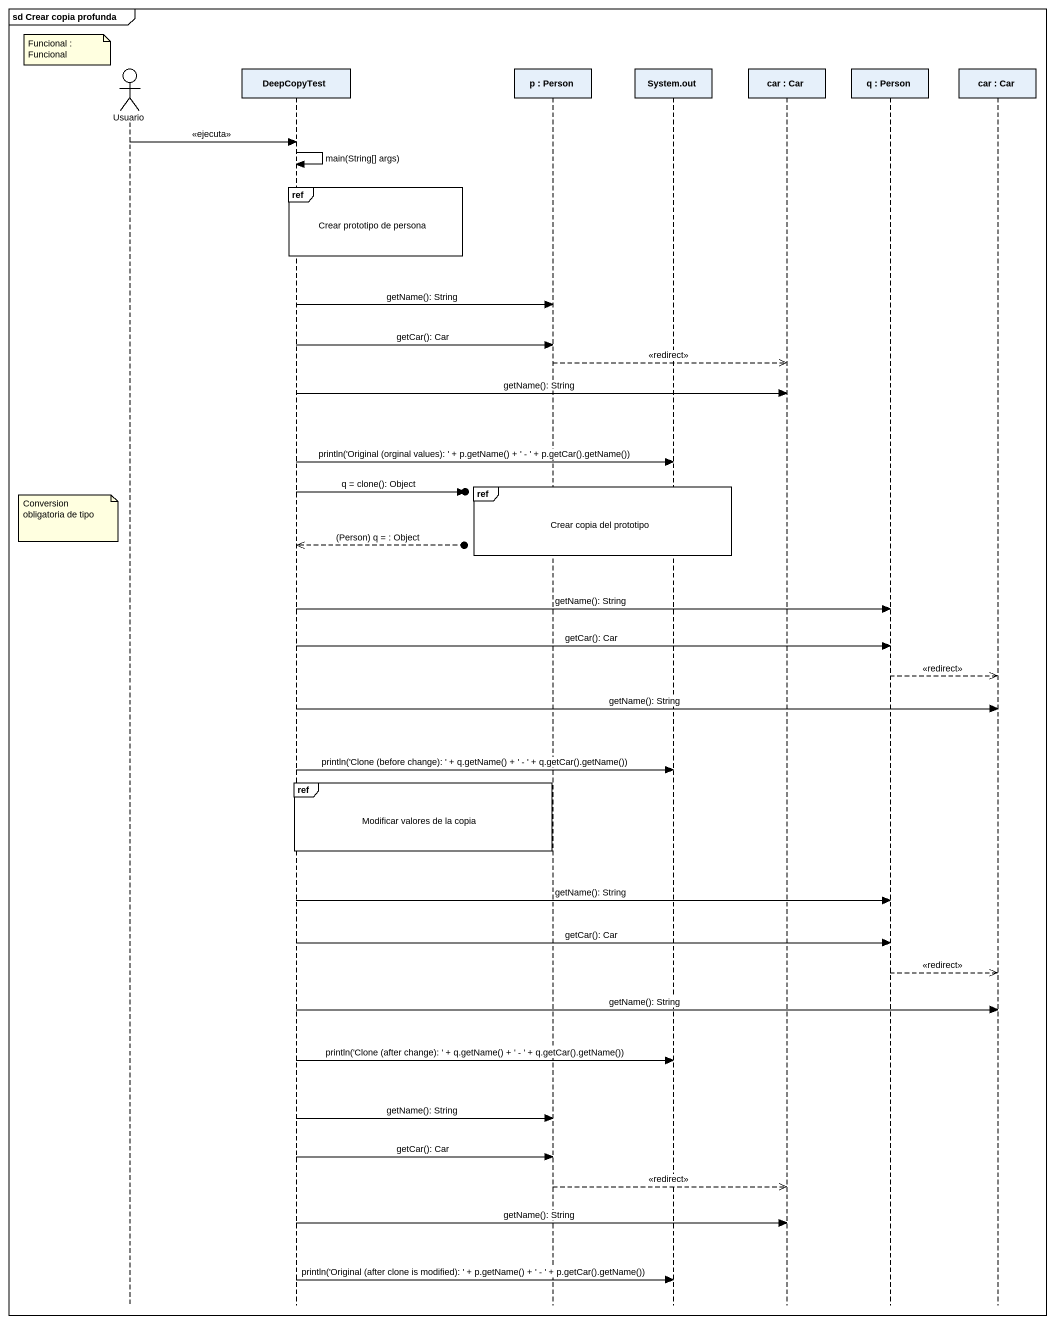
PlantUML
@startuml
mainframe sd Crear copia profunda
hide footbox
actor Usuario
participant DeepCopyTest
participant "p : Person" as p
participant "System.out" as System_out
participant "car : Car" as car
participant "q : Person" as q
participant "car : Car" as car_2

note left of Usuario : Funcional : Funcional
Usuario -> DeepCopyTest : <<ejecuta>>
DeepCopyTest -> DeepCopyTest : main(String[] args)
ref over DeepCopyTest : Crear prototipo de persona
DeepCopyTest -> p : getName(): String
DeepCopyTest -> p : getCar(): Car
p -->> car : <<redirect>>
DeepCopyTest -> car : getName(): String
DeepCopyTest -> System_out : println('Original (orginal values): ' + p.getName() + ' - ' + p.getCar().getName())
ref over p, System_out : Crear copia del prototipo
DeepCopyTest ->o] : q = clone(): Object
note left of Usuario : Conversion obligatoria de tipo
DeepCopyTest <<--o] : (Person) q = : Object
DeepCopyTest -> q : getName(): String
DeepCopyTest -> q : getCar(): Car
q -->> car_2 : <<redirect>>
DeepCopyTest -> car_2 : getName(): String
DeepCopyTest -> System_out : println('Clone (before change): ' + q.getName() + ' - ' + q.getCar().getName())
ref over DeepCopyTest : Modificar valores de la copia
DeepCopyTest -> q : getName(): String
DeepCopyTest -> q : getCar(): Car
q -->> car_2 : <<redirect>>
DeepCopyTest -> car_2 : getName(): String
DeepCopyTest -> System_out : println('Clone (after change): ' + q.getName() + ' - ' + q.getCar().getName())
DeepCopyTest -> p : getName(): String
DeepCopyTest -> p : getCar(): Car
p -->> car : <<redirect>>
DeepCopyTest -> car : getName(): String
DeepCopyTest -> System_out : println('Original (after clone is modified): ' + p.getName() + ' - ' + p.getCar().getName())
@enduml
